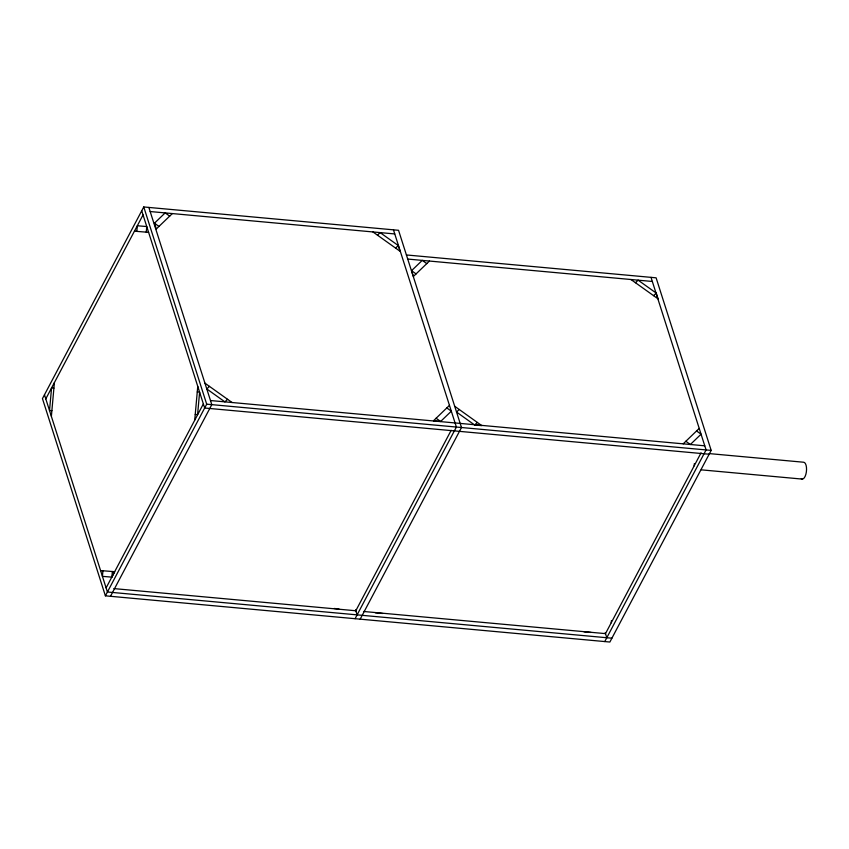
<?xml version="1.0" encoding="UTF-8"?>
<svg xmlns="http://www.w3.org/2000/svg" width="849" height="849" viewBox="0 0 849 849"><rect width="100%" height="100%" fill="white"/><g stroke="black" fill="none" stroke-linecap="round" stroke-linejoin="round"><path stroke-width="1.27" d="M51.386 416.233L54.4 382.581M102.931 570.74L102.421 576.354L111.866 577.129L112.365 571.515M136.816 231.384L137.326 225.77L146.76 226.556L146.251 232.17M194.739 420L197.764 386.348M611.216 622.816L611.418 620.587M694.153 465.825L694.355 463.596M360.178 619.165L461.485 427.525L398.542 230.302L143.757 206.965L42.45 398.606L105.393 595.828L609.869 642.035L711.175 450.394L656.107 277.825L406.416 254.955M45.782 398.881L143.046 214.903M106.104 587.89L203.357 403.901M111.866 577.108L114.721 571.706L100.575 570.57M105.393 595.828L206.7 404.177L143.757 206.965M110.487 596.295L211.794 404.644L148.851 207.432M355.795 610.76L451.19 430.294M355.084 618.698L456.391 427.058L393.448 229.835M701.072 452.814L605.486 633.63L363.521 611.471M604.775 641.568L706.081 449.928L651.013 277.358M172.358 213.566L156.301 228.986L154.454 223.202L165.162 212.897L169.694 216.134M209.448 386.369L206.785 388.938L224.9 401.874L227.574 399.306M377.465 235.162L380.129 232.605L398.266 245.531L400.112 251.315L372.955 231.947M395.602 248.099L398.266 245.531M429.445 261.046L413.399 276.466L411.553 270.682L422.25 260.378L426.782 263.615M449.471 405.366L433.457 420.817L440.631 421.475L451.339 411.171L446.807 407.934M456.55 412.041L459.213 409.473M456.539 412.052L474.655 424.988L477.318 422.431M635.445 282.728L638.108 280.159L656.245 293.096L658.092 298.88L630.934 279.501M653.581 295.654L656.245 293.096M683.201 443.836L699.215 428.395M134.471 231.193L148.607 232.339M197.255 391.941L199.611 392.132L197.594 414.599L195.249 414.408M53.901 388.173L51.556 387.982L49.529 410.438L51.885 410.64M150.167 211.539L394.764 233.942M407.722 259.062L652.319 281.465M210.488 400.537L704.776 445.821M474.655 424.988L481.829 425.646L454.703 406.257M206.7 404.177L711.175 450.394M709.286 453.599L803.695 462.238A8.458 3.555 -84.8 0 1 806.348 472.055A8.458 3.555 -84.8 0 1 801.286 478.73M709.148 454.226L204.673 408.019L141.73 210.796M701.21 469.837L802.178 479.091M334.124 608.478L338.91 608.913M113.83 588.59L356.368 610.813M583.963 631.805L591.137 632.463M375.375 612.829L382.559 613.477M611.896 638.204L107.42 591.997L44.477 394.774M696.541 430.952L701.072 434.189L690.375 444.494L685.843 441.257M411.553 270.682L416.084 273.919M436.099 418.239L440.631 421.475M154.454 223.202L158.986 226.439M204.938 383.154L232.085 402.522M605.188 632.696L606.802 637.737M355.508 609.847L357.111 614.867"/></g></svg>
